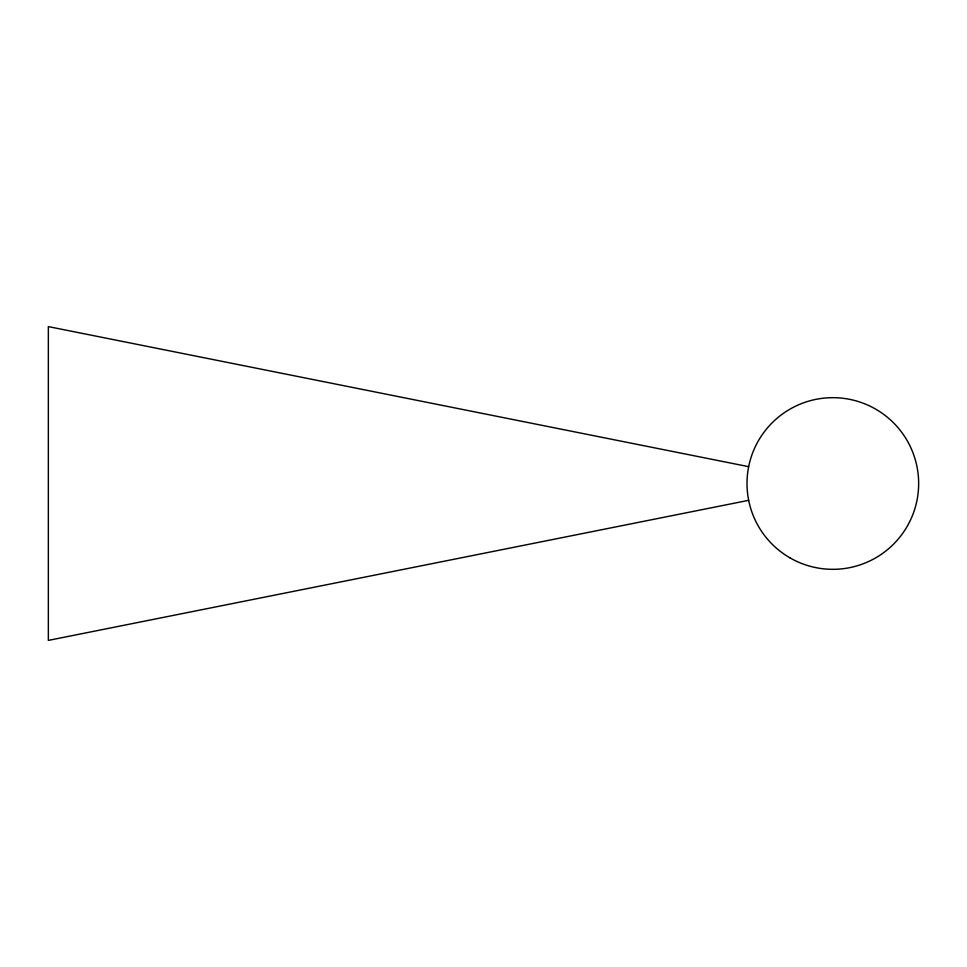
<?xml version="1.0" encoding="UTF-8"?>
<svg xmlns="http://www.w3.org/2000/svg" width="967" height="967" viewBox="0 0 967 967"><rect width="100%" height="100%" fill="white"/><g stroke="black" fill="none" stroke-linecap="round" stroke-linejoin="round"><path stroke-width="1.45" d="M748.676 500.326L48.35 640.396L48.35 326.604L748.676 466.674M789.918 557.826A85.821 85.821 0 0 0 918.65 483.5A85.821 85.821 0 0 0 789.918 409.174A85.821 85.821 0 0 0 789.918 557.826"/></g></svg>
